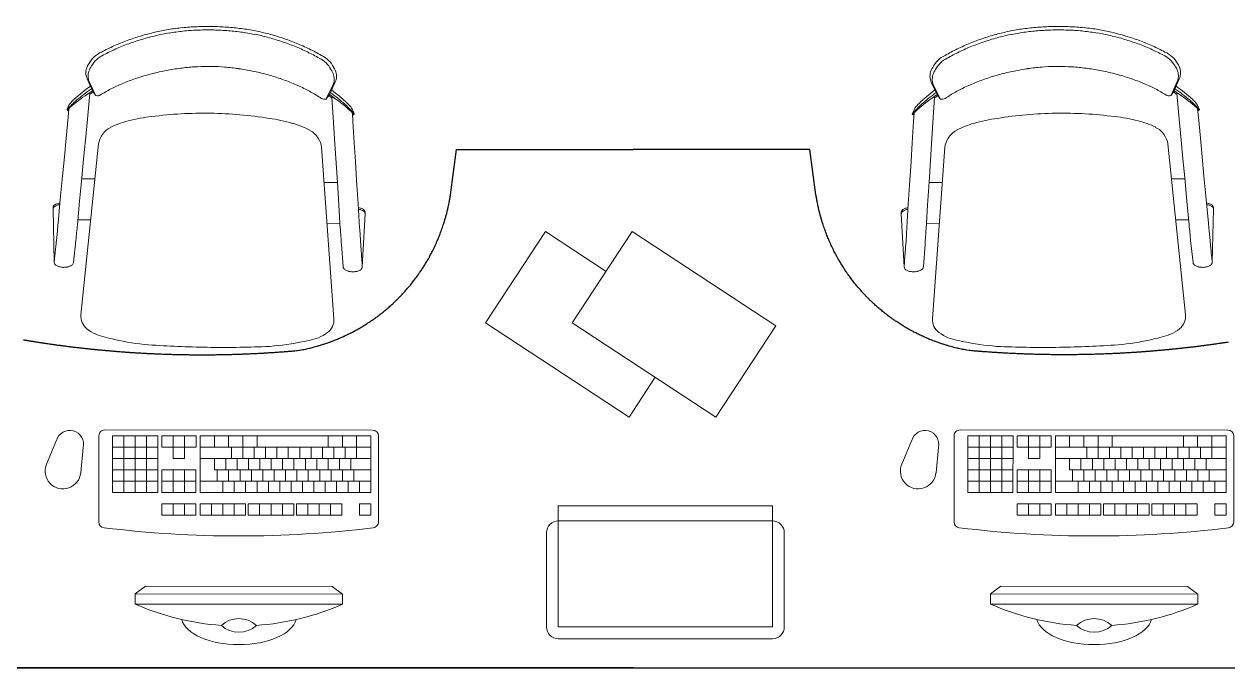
# Model space of a CAD drawing. Header units: millimetres. Extents: x -3817 to 5248, y 289 to 3424.
# Drawn here: x 4803.9 to 5008.5, y 1874.4 to 1983.7 of the extents above; entities that cross this region are included whole.
import ezdxf

# ---------------------------------------------------------------- set-up
doc = ezdxf.new("R2010")
doc.units = ezdxf.units.MM
for name, color, linetype, lineweight in [('1 Amenagament', 8, 'Continuous', 9), ('1 trait moyen', 7, 'Continuous', 25), ('AMENAGEMENT', 8, 'Continuous', 9)]:
    doc.layers.add(name, color=color, linetype=linetype, lineweight=lineweight)

# ---------------------------------------------------------------- blocks, each defined once
blk = doc.blocks.new('OrdinateurEcranPlat')
at = {"layer": '1 Amenagament'}
for p, q in [((-16.95, 29.58), (18.25, 29.58)), ((-23.05, 1), (-23.05, 15.62)), ((-21.75, 12.55), (-21.75, 14.47)), ((-19.82, 14.47), (-21.75, 14.47)), ((-19.82, 12.55), (-19.82, 14.47)), ((-16.85, 14.47), (-9.12, 14.47)), ((-16.85, 12.55), (-16.85, 14.47)), ((-14.92, 12.55), (-14.92, 14.47)), ((-12.98, 14.47), (-12.98, 12.55)), ((-11.05, 14.47), (-11.05, 12.55)), ((-9.12, 12.55), (-9.12, 14.47)), ((-9.12, 12.55), (-9.12, 14.47)), ((-8.67, 14.47), (-0.93, 14.47)), ((-8.67, 12.55), (-8.67, 14.47)), ((-6.73, 12.55), (-6.73, 14.47)), ((-4.8, 14.47), (-4.8, 12.55)), ((-2.87, 14.47), (-2.87, 12.55)), ((-0.93, 12.55), (-0.93, 14.47)), ((-0.93, 12.55), (-0.93, 14.47)), ((-0.48, 14.47), (7.25, 14.47)), ((-0.48, 12.55), (-0.48, 14.47)), ((1.45, 12.55), (1.45, 14.47)), ((3.38, 14.47), (3.38, 12.55)), ((5.32, 14.47), (5.32, 12.55)), ((7.25, 12.55), (7.25, 14.47)), ((7.95, 12.55), (7.95, 14.47)), ((7.95, 14.47), (13.75, 14.47)), ((9.88, 14.47), (9.88, 12.55)), ((11.82, 14.47), (11.82, 12.55)), ((13.75, 12.55), (13.75, 14.47)), ((24.45, 1), (24.45, 15.62)), ((-19.82, 12.55), (-21.75, 12.55)), ((-16.85, 12.55), (-9.12, 12.55)), ((-8.67, 12.55), (-0.93, 12.55)), ((-0.48, 12.55), (7.25, 12.55)), ((7.95, 12.55), (13.75, 12.55)), ((-19.82, 10.62), (-21.75, 10.62)), ((-21.75, 8.7), (-21.75, 10.62)), ((-19.82, 10.62), (-8.22, 10.62)), ((-19.82, 8.7), (-19.82, 10.62)), ((-17.88, 8.7), (-17.88, 10.62)), ((-15.95, 8.7), (-15.95, 10.62)), ((-14.02, 8.7), (-14.02, 10.62)), ((-12.08, 10.62), (-12.08, 8.7)), ((-10.15, 10.62), (-10.15, 8.7)), ((-8.22, 10.62), (-0.48, 10.62)), ((-8.22, 8.7), (-8.22, 10.62)), ((-8.22, 8.7), (-8.22, 10.62)), ((-8.22, 8.7), (-8.22, 10.62)), ((-6.28, 8.7), (-6.28, 10.62)), ((-4.35, 10.62), (-4.35, 8.7)), ((-2.42, 10.62), (-2.42, 8.7)), ((-0.48, 10.62), (7.25, 10.62)), ((-0.48, 8.7), (-0.48, 10.62)), ((-0.48, 8.7), (-0.48, 10.62)), ((-0.48, 8.7), (-0.48, 10.62)), ((1.45, 8.7), (1.45, 10.62)), ((3.38, 10.62), (3.38, 8.7)), ((7.25, 8.7), (7.25, 10.62)), ((7.95, 10.62), (13.75, 10.62)), ((7.95, 6.77), (7.95, 10.62)), ((9.88, 10.62), (9.88, 6.77)), ((11.82, 10.62), (11.82, 6.77)), ((13.75, 6.77), (13.75, 10.62)), ((14.45, 10.62), (22.15, 10.62)), ((14.45, 1), (14.45, 10.62)), ((16.37, 10.62), (16.37, 1)), ((18.3, 10.62), (18.3, 1)), ((20.22, 10.62), (20.22, 1)), ((22.15, 1), (22.15, 10.62)), ((-19.82, 8.7), (-21.75, 8.7)), ((-21.75, 6.77), (-21.75, 8.7)), ((-19.82, 8.7), (-8.22, 8.7)), ((-18.87, 6.77), (-18.87, 8.7)), ((-16.93, 6.77), (-16.93, 8.7)), ((-15, 6.77), (-15, 8.7)), ((-13.07, 6.77), (-13.07, 8.7)), ((-11.13, 8.7), (-11.13, 6.77)), ((-9.2, 8.7), (-9.2, 6.77)), ((-8.22, 8.7), (-0.48, 8.7)), ((-7.27, 6.77), (-7.27, 8.7)), ((-7.27, 6.77), (-7.27, 8.7)), ((-7.27, 6.77), (-7.27, 8.7)), ((-5.33, 6.77), (-5.33, 8.7)), ((-3.4, 8.7), (-3.4, 6.77)), ((-1.47, 8.7), (-1.47, 6.77)), ((-0.48, 8.7), (7.25, 8.7)), ((0.47, 6.77), (0.47, 8.7)), ((0.47, 6.77), (0.47, 8.7)), ((0.47, 6.77), (0.47, 8.7)), ((2.4, 6.77), (2.4, 8.7)), ((4.33, 8.7), (4.33, 6.77)), ((7.25, 8.7), (7.25, 4.85)), ((7.95, 8.7), (13.75, 8.7)), ((14.45, 8.7), (22.15, 8.7)), ((-21.75, 6.77), (4.83, 6.77)), ((-21.75, 2.92), (-21.75, 6.77)), ((-18.37, 4.85), (-18.37, 6.77)), ((-16.43, 4.85), (-16.43, 6.77)), ((-14.5, 4.85), (-14.5, 6.77)), ((-12.57, 4.85), (-12.57, 6.77)), ((-10.63, 6.77), (-10.63, 4.85)), ((-8.7, 6.77), (-8.7, 4.85)), ((-6.77, 4.85), (-6.77, 6.77)), ((-6.77, 4.85), (-6.77, 6.77)), ((-6.77, 4.85), (-6.77, 6.77)), ((-4.83, 4.85), (-4.83, 6.77)), ((-2.9, 6.77), (-2.9, 4.85)), ((-0.97, 6.77), (-0.97, 4.85)), ((0.97, 4.85), (0.97, 6.77)), ((0.97, 4.85), (0.97, 6.77)), ((0.97, 4.85), (0.97, 6.77)), ((2.9, 4.85), (2.9, 6.77)), ((4.83, 6.77), (4.83, 4.85)), ((7.95, 6.77), (13.75, 6.77)), ((14.45, 6.77), (22.15, 6.77)), ((27.12, 2.98), (27.53, 7.27)), ((-21.75, 4.85), (7.25, 4.85)), ((-21.75, 1), (-21.75, 4.85)), ((-19.33, 2.92), (-19.33, 4.85)), ((-17.4, 2.92), (-17.4, 4.85)), ((-15.47, 2.92), (-15.47, 4.85)), ((-13.53, 2.92), (-13.53, 4.85)), ((-11.6, 2.92), (-11.6, 4.85)), ((-9.67, 4.85), (-9.67, 2.92)), ((-7.73, 4.85), (-7.73, 2.92)), ((-5.8, 2.92), (-5.8, 4.85)), ((-5.8, 2.92), (-5.8, 4.85)), ((-5.8, 2.92), (-5.8, 4.85)), ((-3.87, 2.92), (-3.87, 4.85)), ((-1.93, 4.85), (-1.93, 2.92)), ((0, 4.85), (0, 2.92)), ((0.97, 4.85), (2.9, 4.85)), ((1.93, 2.92), (1.93, 4.85)), ((7.25, 4.85), (7.25, 2.92)), ((9.88, 4.85), (11.82, 4.85)), ((9.88, 4.85), (9.88, 1)), ((11.82, 4.85), (11.82, 1)), ((14.45, 4.85), (22.15, 4.85)), ((31.66, 1.77), (33.34, 5.82)), ((7.25, 2.92), (-21.75, 2.92)), ((-19.33, 1), (-19.33, 2.92)), ((-16.92, 1), (-16.92, 2.92)), ((-14.5, 1), (-14.5, 2.92)), ((-2.42, 1), (-2.42, 2.92)), ((0, 1), (0, 2.92)), ((2.42, 1), (2.42, 2.92)), ((4.83, 1), (4.83, 2.92)), ((7.25, 2.92), (7.25, 1)), ((7.95, 1), (7.95, 2.92)), ((7.95, 2.92), (13.75, 2.92)), ((13.75, 1), (13.75, 2.92)), ((14.45, 2.92), (22.15, 2.92)), ((-22.05, 0), (23.45, 0)), ((7.25, 1), (-21.75, 1)), ((-21.75, 1), (7.25, 1)), ((7.95, 1), (13.75, 1)), ((14.45, 1), (22.15, 1))]:
    blk.add_line(p, q, dxfattribs=at)
at = {"layer": '1 Amenagament', "ltscale": 3}
for p, q in [((18.25, 27.85), (18.25, 29.58)), ((18.25, 27.85), (-16.95, 27.85)), ((-16.95, 27.85), (-15.22, 26.55)), ((18.25, 27.85), (16.52, 26.55)), ((16.52, 26.55), (-15.22, 26.55))]:
    blk.add_line(p, q, dxfattribs=at)
blk.add_lwpolyline([(-16.95, 29.58), (-16.95, 27.85)], dxfattribs=at)
for start, end in [(93.9133, 113.7724), (66.2276, 86.0867)]:
    blk.add_arc((0.65, -10.38), 43.66, start, end, dxfattribs=at)
at = {"layer": '1 Amenagament'}
for centre, radius, start, end in [((0.65, 29.93), 4.41, 47.521, 132.479), ((0.65, 36.44), 4.41, 227.521, 312.479), ((-22.05, 15.62), 1, 96.959, 180), ((0.7, -170.77), 188.77, 83.041, 96.959), ((23.45, 15.62), 1, 0, 83.041), ((30.55, 6.99), 3.03, 337.4043, 174.5569), ((29.41, 2.45), 2.35, 166.8954, 343.3067), ((-22.05, 1), 1, 180, 270), ((23.45, 1), 1, 270, 0)]:
    blk.add_arc(centre, radius, start, end, dxfattribs=at)
blk.add_ellipse((0.65, 31.57), major_axis=(9.8, 0), ratio=0.49709, start_param=0.128331, end_param=3.013262, dxfattribs=at)
blk = doc.blocks.new('A$C44F74D01')
at = {"layer": '1 Amenagament'}
for p, q in [((0.0762, 0.2033), (0.0505, 0.4954)), ((0.4568, 0.2033), (0.4825, 0.4954)), ((0, 0.3154), (0.0035, 0.4063)), ((0.0038, 0.4016), (0.0035, 0.4063)), ((0.004, 0.3985), (0.0043, 0.3956)), ((0.0043, 0.3956), (0.0048, 0.3896)), ((0.0398, 0.3686), (0.0363, 0.4062)), ((0.4932, 0.3686), (0.4967, 0.4062)), ((0.5287, 0.3956), (0.5282, 0.3896)), ((0.529, 0.3985), (0.5287, 0.3956)), ((0.5292, 0.4016), (0.5295, 0.4063)), ((0.533, 0.3154), (0.5295, 0.4063)), ((0.008, 0.352), (0.0066, 0.3695)), ((0.525, 0.352), (0.5264, 0.3695)), ((0.0091, 0.3394), (0.0122, 0.299)), ((0.042, 0.342), (0.0451, 0.3015)), ((0.0426, 0.3331), (0.0648, 0.3331)), ((0.4682, 0.3331), (0.4903, 0.3331)), ((0.491, 0.342), (0.4879, 0.3015)), ((0.5239, 0.3394), (0.5208, 0.299)), ((0, 0.3128), (0, 0.3154)), ((0.533, 0.3128), (0.533, 0.3154)), ((0.0122, 0.299), (0.0154, 0.2591)), ((0.0451, 0.3016), (0.0483, 0.2617)), ((0.4879, 0.3016), (0.4847, 0.2617)), ((0.5208, 0.299), (0.5176, 0.2591)), ((0.0154, 0.2591), (0.018, 0.2264)), ((0.0482, 0.2631), (0.0534, 0.1972)), ((0.0482, 0.2631), (0.0709, 0.2631)), ((0.4621, 0.2631), (0.4848, 0.2631)), ((0.4847, 0.2617), (0.4821, 0.229)), ((0.5176, 0.2591), (0.515, 0.2264)), ((0.018, 0.2264), (0.0205, 0.1946)), ((0.4821, 0.229), (0.4796, 0.1972)), ((0.515, 0.2264), (0.5125, 0.1946)), ((0.0205, 0.1946), (0.0234, 0.1585)), ((0.0534, 0.1972), (0.0562, 0.1611)), ((0.4796, 0.1972), (0.4767, 0.1611)), ((0.5125, 0.1946), (0.5096, 0.1585)), ((0.0213, 0.1457), (0.0227, 0.1471)), ((0.0234, 0.1585), (0.0245, 0.1443)), ((0.0562, 0.1611), (0.0597, 0.1175)), ((0.4767, 0.1611), (0.4733, 0.1175)), ((0.5096, 0.1585), (0.5085, 0.1443)), ((0.5117, 0.1457), (0.5103, 0.1471)), ((0.0551, 0.0927), (0.0647, 0.1141)), ((0.058, 0.0957), (0.0693, 0.1203)), ((0.0647, 0.1141), (0.0693, 0.1203)), ((0.475, 0.0957), (0.4637, 0.1203)), ((0.4683, 0.1141), (0.4637, 0.1203)), ((0.4779, 0.0927), (0.4683, 0.1141))]:
    blk.add_line(p, q, dxfattribs=at)
for centre, radius, start, end in [((0.1333, 0.3717), 0.1665, 98.5044, 109.9474), ((0.1994, 0.1139), 0.4322, 94.3654, 102.1175), ((0.2665, -1.2866), 1.8341, 90, 93.1254), ((0.2665, -1.2866), 1.8341, 86.8746, 89.9999), ((0.3336, 0.1139), 0.4322, 77.8825, 85.6345), ((0.3997, 0.3717), 0.1665, 70.0525, 81.4955), ((0.0778, 0.4973), 0.0274, 127.6787, 183.9719), ((0.108, 0.4583), 0.0767, 114.2278, 127.6786), ((0.425, 0.4583), 0.0767, 52.3214, 65.7722), ((0.4552, 0.4973), 0.0274, 356.0279, 52.3212), ((0.0132, 0.4025), 0.0111, 127.9269, 139.8303), ((0.0132, 0.4025), 0.0111, 116.0266, 127.9269), ((0.0179, 0.3935), 0.0212, 109.0052, 116.6985), ((0.0179, 0.3935), 0.0212, 101.3146, 109.0057), ((0.0197, 0.3852), 0.0296, 95.5193, 101.6662), ((0.0197, 0.3852), 0.0297, 89.3737, 95.5194), ((0.0198, 0.3852), 0.0296, 83.4806, 89.6273), ((0.0198, 0.3852), 0.0297, 77.334, 83.4802), ((0.0218, 0.3934), 0.0212, 69.9953, 77.6871), ((0.0218, 0.3934), 0.0212, 62.3057, 69.9956), ((0.0266, 0.4024), 0.0111, 39.1688, 62.9731), ((0.5064, 0.4024), 0.0111, 117.0269, 140.8312), ((0.5112, 0.3934), 0.0212, 110.0044, 117.6943), ((0.5112, 0.3934), 0.0212, 102.3129, 110.0047), ((0.5132, 0.3852), 0.0297, 96.5197, 102.6659), ((0.5132, 0.3852), 0.0296, 90.3727, 96.5194), ((0.5133, 0.3852), 0.0297, 84.4806, 90.6263), ((0.5133, 0.3852), 0.0296, 78.3338, 84.4807), ((0.5151, 0.3935), 0.0212, 70.9943, 78.6854), ((0.5151, 0.3935), 0.0212, 63.3015, 70.9948), ((0.5198, 0.4025), 0.0111, 52.0731, 63.9735), ((0.5198, 0.4025), 0.0111, 40.1697, 52.0731), ((0.0089, 0.4061), 0.00542, 139.6757, 178.1924), ((2.1616, 0.5905), 2.166, 185.0043, 185.0544), ((3.4068, 0.7006), 3.4161, 185.0539, 185.0736), ((0.0307, 0.4061), 0.00553, 1.0863, 35.7075), ((0.5023, 0.4061), 0.00553, 144.2924, 178.9137), ((0.5241, 0.4061), 0.00542, 1.8076, 40.3243), ((-2.8738, 0.7006), 3.4161, 354.9264, 354.9461), ((-1.6286, 0.5905), 2.166, 354.9456, 354.9957), ((-6.8282, -0.2157), 6.8598, 5.03083, 5.06239), ((-6.7351, -0.2076), 6.7663, 4.97551, 5.0311), ((-5.7634, -0.123), 5.791, 4.91553, 4.97543), ((-5.5562, -0.1051), 5.583, 4.8769, 4.9154), ((6.0892, -0.1051), 5.583, 175.0846, 175.1231), ((6.2964, -0.123), 5.791, 175.02454, 175.08441), ((7.2681, -0.2076), 6.7663, 174.96887, 175.02448), ((7.3612, -0.2157), 6.8598, 174.93759, 174.96915), ((-4.1215, 0.0142), 4.1433, 4.5014, 4.6768), ((-4.9412, -0.0529), 4.9987, 4.6768, 4.837), ((-4.1215, 0.0142), 4.1763, 4.5014, 4.6768), ((4.89, -0.0045), 4.4126, 175.1488, 175.4962), ((4.6545, 0.0142), 4.1433, 175.3232, 175.4986), ((0.0045, 0.3156), 0.00447, 181.9586, 224.0582), ((0.0045, 0.3129), 0.00447, 181.9586, 224.0582), ((0.0092, 0.32), 0.0109, 223.4552, 246.4808), ((0.0092, 0.3173), 0.0109, 223.4552, 246.4808), ((0.0144, 0.331), 0.0231, 245.6496, 259.5912), ((0.5186, 0.331), 0.0231, 280.4088, 294.3505), ((0.5238, 0.32), 0.0109, 293.5192, 316.5448), ((0.5238, 0.3173), 0.0109, 293.5192, 316.5448), ((0.5285, 0.3156), 0.00447, 315.9418, 358.0414), ((0.5285, 0.3129), 0.00447, 315.9418, 358.0414), ((0.0144, 0.3284), 0.0231, 245.6496, 259.5912), ((0.0164, 0.3411), 0.0334, 259.2316, 261.5628), ((0.0164, 0.3385), 0.0334, 259.2316, 261.9284), ((0.5166, 0.3385), 0.0334, 278.0715, 280.7682), ((0.5166, 0.3411), 0.0334, 278.4371, 280.7682), ((0.5186, 0.3284), 0.0231, 280.4088, 294.3505), ((0.1126, 0.2083), 0.0368, 187.7484, 213.6289), ((0.1099, 0.2046), 0.0325, 211.0052, 245.7246), ((0.4231, 0.2046), 0.0325, 294.2753, 328.9946), ((0.4204, 0.2083), 0.0368, 326.371, 352.2515), ((0.1701, 0.3201), 0.1631, 243.1508, 254.3485), ((0.3629, 0.3201), 0.1631, 285.6515, 296.8492), ((0.1724, 0.276), 0.1995, 220.7803, 227.2711), ((0.0591, 0.1578), 0.0397, 197.7578, 229.0833), ((0.3194, 0.4952), 0.4574, 229.5608, 229.8335), ((0.1037, 0.2189), 0.1083, 221.5704, 222.9065), ((0.0269, 0.1444), 0.0024, 181.5954, 207.945), ((0.1971, 0.4225), 0.2689, 254.7006, 263.4632), ((0.2665, 0.8382), 0.6902, 261.6693, 270), ((0.2665, 0.8382), 0.6902, 270, 278.3307), ((0.3359, 0.4225), 0.2689, 276.5368, 285.2994), ((0.3606, 0.276), 0.1995, 312.7288, 319.2197), ((0.4739, 0.1578), 0.0397, 310.9166, 342.2421), ((0.5061, 0.1444), 0.0024, 332.055, 358.4046), ((0.2136, 0.4952), 0.4574, 310.1664, 310.4392), ((0.4293, 0.2189), 0.1083, 317.0935, 318.4296), ((0.0638, 0.1845), 0.0568, 226.6281, 229.2783), ((0.1673, 0.2931), 0.2068, 227.1441, 237.347), ((0.2097, 0.3163), 0.2584, 226.9109, 234.7849), ((0.6042, 0.8243), 0.897, 230.7729, 232.8508), ((-0.0712, 0.8243), 0.897, 307.1491, 309.227), ((0.3233, 0.3163), 0.2584, 305.2151, 313.0891), ((0.3657, 0.2931), 0.2068, 302.653, 312.8558), ((0.4692, 0.1845), 0.0568, 310.7216, 313.3719), ((0.2418, 0.3671), 0.3103, 232.4843, 235.0661), ((0.0615, 0.1265), 0.00944, 232.9056, 256.6214), ((0.0594, 0.1176), 0.000285, 239.6534, 343.4985), ((0.3158, 0.4902), 0.4512, 235.4036, 236.273), ((0.0705, 0.1196), 0.0014, 97.2482, 149.5422), ((0.0725, 0.1112), 0.01, 59.3866, 102.5222), ((-0.2203, -0.3851), 0.5863, 58.4185, 59.4569), ((0.2168, 0.3347), 0.2559, 239.4521, 244.1189), ((0.2447, 0.3921), 0.3197, 244.119, 248.2938), ((0.2883, 0.3921), 0.3197, 291.7061, 295.881), ((0.3162, 0.3347), 0.2559, 295.881, 300.5479), ((0.7533, -0.3851), 0.5863, 120.543, 121.5815), ((0.4605, 0.1112), 0.01, 77.4778, 120.6134), ((0.4625, 0.1196), 0.0014, 30.4578, 82.7518), ((0.2172, 0.4902), 0.4512, 303.727, 304.5964), ((0.2912, 0.3671), 0.3103, 304.9339, 307.5156), ((0.4736, 0.1176), 0.000285, 196.5015, 300.3466), ((0.4715, 0.1265), 0.00944, 283.3786, 307.0945), ((0.0781, 0.0819), 0.0256, 167.0433, 216.8319), ((0.0937, 0.0748), 0.0425, 155.0754, 162.4558), ((0.0762, 0.0877), 0.0199, 156.4458, 175.3135), ((0.0864, 0.088), 0.0301, 177.397, 216.2384), ((0.2546, 0.4172), 0.3467, 248.2938, 252.1506), ((0.2648, 0.4488), 0.3799, 252.1506, 255.8348), ((0.2682, 0.4488), 0.3799, 284.1652, 287.8494), ((0.2784, 0.4172), 0.3467, 287.8494, 291.7062), ((0.4466, 0.088), 0.0301, 323.7616, 2.603), ((0.4568, 0.0877), 0.0199, 4.6865, 23.5542), ((0.4549, 0.0819), 0.0256, 323.1681, 12.9567), ((0.4393, 0.0748), 0.0425, 17.5442, 24.9246), ((0.0974, 0.0874), 0.045, 207.6489, 245.5027), ((0.1001, 0.0907), 0.0431, 208.3731, 245.7209), ((0.2765, 0.495), 0.4276, 255.8347, 259.1671), ((0.2708, 0.4652), 0.3972, 259.167, 262.6246), ((0.2686, 0.4486), 0.3805, 262.6246, 266.2301), ((0.2665, 0.4162), 0.348, 266.2301, 269.9999), ((0.2665, 0.4162), 0.348, 270, 273.7699), ((0.2644, 0.4486), 0.3805, 273.7699, 277.3754), ((0.2622, 0.4652), 0.3972, 277.3753, 280.8329), ((0.2565, 0.495), 0.4276, 280.8329, 284.1653), ((0.4329, 0.0907), 0.0431, 294.279, 331.6268), ((0.4356, 0.0874), 0.045, 294.4973, 332.3511), ((0.2445, 0.3455), 0.3419, 241.0072, 244.9482), ((0.2441, 0.3438), 0.3342, 241.0555, 245.0033), ((0.2889, 0.3438), 0.3342, 294.9966, 298.9445), ((0.2885, 0.3455), 0.3419, 295.0518, 298.9927), ((0.2543, 0.3665), 0.365, 244.9482, 248.762), ((0.2541, 0.3652), 0.3578, 245.0033, 248.8187), ((0.2595, 0.3798), 0.3793, 248.7621, 252.4334), ((0.2594, 0.3789), 0.3724, 248.8187, 252.4851), ((0.2698, 0.4118), 0.4069, 252.4852, 255.9926), ((0.2632, 0.4118), 0.4069, 284.0074, 287.5148), ((0.2736, 0.3789), 0.3724, 287.5148, 291.1813), ((0.2735, 0.3798), 0.3793, 287.5666, 291.2379), ((0.2789, 0.3652), 0.3578, 291.1813, 294.9966), ((0.2787, 0.3665), 0.365, 291.2379, 295.0518), ((0.2696, 0.4117), 0.4128, 252.4334, 255.9529), ((0.2538, 0.3488), 0.3479, 255.9527, 259.767), ((0.2537, 0.3472), 0.3404, 255.9924, 259.8075), ((0.2606, 0.3864), 0.3862, 259.767, 263.3876), ((0.2605, 0.3854), 0.3791, 259.8076, 263.4225), ((0.2633, 0.4098), 0.4097, 263.3876, 266.8007), ((0.2633, 0.4092), 0.4032, 263.4225, 266.8224), ((0.2665, 0.4675), 0.4675, 266.8224, 269.9999), ((0.2665, 0.4675), 0.4616, 266.8224, 269.9999), ((0.2665, 0.4675), 0.4616, 270, 273.1776), ((0.2665, 0.4675), 0.4675, 270, 273.1776), ((0.2697, 0.4092), 0.4032, 273.1776, 276.5775), ((0.2697, 0.4098), 0.4097, 273.1992, 276.6124), ((0.2725, 0.3854), 0.3791, 276.5775, 280.1924), ((0.2724, 0.3864), 0.3862, 276.6124, 280.233), ((0.2793, 0.3472), 0.3404, 280.1924, 284.0076), ((0.2792, 0.3488), 0.3479, 280.233, 284.0473), ((0.2634, 0.4117), 0.4128, 284.047, 287.5665)]:
    blk.add_arc(centre, radius, start, end, dxfattribs=at)

msp = doc.modelspace()

# ---------------------------------------------------------------- linework, layer by layer
msp.add_line((4672.432, 1874.372), (5022.428, 1874.372))
at = {"layer": '1 trait moyen'}
for points in [[(4803.805, 1930.085), (4803.946, 1930.061), (4804.084, 1930.038), (4804.208, 1930.017), (4804.331, 1929.997), (4804.494, 1929.97), (4804.648, 1929.945), (4804.756, 1929.927), (4804.875, 1929.908), (4805.004, 1929.887), (4805.119, 1929.868), (4805.244, 1929.848), (4805.385, 1929.826), (4805.531, 1929.803), (4805.696, 1929.777), (4805.864, 1929.75), (4805.992, 1929.73), (4806.117, 1929.711), (4806.253, 1929.69), (4806.37, 1929.672), (4806.539, 1929.646), (4806.673, 1929.625), (4806.824, 1929.602), (4806.94, 1929.585), (4807.053, 1929.568), (4807.178, 1929.549), (4807.301, 1929.531), (4807.435, 1929.511), (4807.574, 1929.491), (4807.684, 1929.474), (4807.821, 1929.454), (4807.951, 1929.436), (4808.167, 1929.404), (4808.302, 1929.385), (4808.453, 1929.364), (4808.588, 1929.344), (4808.722, 1929.326), (4808.868, 1929.305), (4809.036, 1929.282), (4809.137, 1929.268), (4809.292, 1929.246), (4809.435, 1929.227), (4809.633, 1929.2), (4809.775, 1929.181), (4809.919, 1929.161), (4810.043, 1929.145), (4810.191, 1929.125), (4810.341, 1929.105), (4810.447, 1929.092), (4810.566, 1929.076), (4810.688, 1929.06), (4810.795, 1929.046), (4810.89, 1929.034), (4811.053, 1929.013), (4811.192, 1928.996), (4811.416, 1928.967), (4811.561, 1928.949), (4811.679, 1928.935), (4811.823, 1928.917), (4811.97, 1928.899), (4812.139, 1928.878), (4812.31, 1928.858), (4812.429, 1928.843), (4812.575, 1928.826), (4812.69, 1928.812), (4812.887, 1928.789), (4813.065, 1928.768), (4813.21, 1928.752), (4813.326, 1928.738), (4813.455, 1928.723), (4813.595, 1928.708), (4813.734, 1928.692), (4813.897, 1928.674), (4814.036, 1928.658), (4814.165, 1928.644), (4814.288, 1928.63), (4814.477, 1928.61), (4814.597, 1928.597), (4814.721, 1928.583), (4814.882, 1928.566), (4815.011, 1928.553), (4815.206, 1928.532), (4815.342, 1928.518), (4815.5, 1928.502), (4815.647, 1928.487), (4815.792, 1928.472), (4815.921, 1928.459), (4816.021, 1928.449), (4816.122, 1928.439), (4816.255, 1928.426), (4816.373, 1928.414), (4816.467, 1928.405), (4816.629, 1928.39), (4816.808, 1928.372), (4816.981, 1928.356), (4817.143, 1928.341), (4817.27, 1928.329), (4817.387, 1928.318), (4817.522, 1928.306), (4817.628, 1928.296), (4817.741, 1928.286), (4817.864, 1928.275), (4818.014, 1928.261), (4818.154, 1928.249), (4818.271, 1928.239), (4818.462, 1928.222), (4818.59, 1928.211), (4818.707, 1928.201), (4818.869, 1928.187), (4819.046, 1928.173), (4819.159, 1928.163), (4819.332, 1928.149), (4819.433, 1928.141), (4819.545, 1928.132), (4819.66, 1928.123), (4819.779, 1928.113), (4819.901, 1928.104), (4820.002, 1928.096), (4820.092, 1928.089), (4820.171, 1928.083), (4820.277, 1928.075), (4820.457, 1928.061), (4820.63, 1928.048), (4820.698, 1928.043), (4820.794, 1928.036), (4820.941, 1928.025), (4821.03, 1928.019), (4821.181, 1928.008), (4821.293, 1928), (4821.505, 1927.985), (4821.623, 1927.977), (4821.741, 1927.969), (4821.847, 1927.962), (4821.953, 1927.955), (4822.071, 1927.947), (4822.204, 1927.938), (4822.407, 1927.925), (4822.534, 1927.917), (4822.662, 1927.908), (4822.751, 1927.903), (4822.916, 1927.893), (4823.038, 1927.885), (4823.156, 1927.878), (4823.251, 1927.872), (4823.358, 1927.866), (4823.486, 1927.858), (4823.614, 1927.851), (4823.715, 1927.845), (4823.884, 1927.835), (4823.99, 1927.829), (4824.079, 1927.824), (4824.147, 1927.821), (4824.275, 1927.814), (4824.449, 1927.804), (4824.56, 1927.798), (4824.689, 1927.792), (4824.812, 1927.785), (4825.014, 1927.775), (4825.137, 1927.769), (4825.277, 1927.762), (4825.428, 1927.755), (4825.58, 1927.748), (4825.692, 1927.742), (4825.826, 1927.736), (4825.972, 1927.73), (4826.089, 1927.724), (4826.235, 1927.718), (4826.341, 1927.713), (4826.492, 1927.707), (4826.615, 1927.702), (4826.749, 1927.696), (4826.934, 1927.689), (4826.934, 1927.689), (4827.222, 1927.678), (4827.481, 1927.668), (4827.721, 1927.659), (4828.029, 1927.649), (4828.243, 1927.641), (4828.438, 1927.635), (4828.601, 1927.63), (4828.774, 1927.625), (4828.953, 1927.62), (4829.182, 1927.613), (4829.339, 1927.609), (4829.552, 1927.604), (4829.826, 1927.597), (4830.044, 1927.592), (4830.234, 1927.587), (4830.425, 1927.583), (4830.593, 1927.58), (4830.901, 1927.574), (4831.119, 1927.57), (4831.359, 1927.567), (4831.519, 1927.564), (4831.665, 1927.562), (4831.799, 1927.56), (4831.978, 1927.558), (4832.107, 1927.557), (4832.252, 1927.555), (4832.459, 1927.553), (4832.599, 1927.552), (4832.834, 1927.55), (4833.002, 1927.548), (4833.181, 1927.547), (4833.372, 1927.546), (4833.57, 1927.546), (4833.749, 1927.545), (4833.928, 1927.545), (4834.079, 1927.545), (4834.32, 1927.545), (4834.571, 1927.545), (4834.902, 1927.546), (4835.277, 1927.548), (4835.59, 1927.55), (4835.859, 1927.552), (4836.094, 1927.554), (4836.258, 1927.556), (4836.42, 1927.558), (4836.622, 1927.561), (4836.795, 1927.563), (4836.974, 1927.566), (4837.176, 1927.569), (4837.361, 1927.572), (4837.506, 1927.574), (4837.73, 1927.579), (4837.965, 1927.583), (4838.139, 1927.587), (4838.351, 1927.592), (4838.575, 1927.597), (4838.754, 1927.601), (4838.922, 1927.605), (4839.174, 1927.612), (4839.414, 1927.619), (4839.638, 1927.625), (4839.873, 1927.632), (4840.17, 1927.642), (4840.363, 1927.648), (4840.659, 1927.659), (4840.844, 1927.665), (4840.956, 1927.669), (4841.107, 1927.675), (4841.336, 1927.684), (4841.538, 1927.692), (4841.722, 1927.699), (4841.895, 1927.706), (4842.041, 1927.713), (4842.209, 1927.72), (4842.472, 1927.731), (4842.615, 1927.738), (4842.794, 1927.746), (4842.968, 1927.755), (4843.13, 1927.762), (4843.338, 1927.773), (4843.516, 1927.782), (4843.768, 1927.795), (4843.954, 1927.804), (4844.138, 1927.814), (4844.4, 1927.829), (4844.601, 1927.84), (4844.738, 1927.848), (4844.855, 1927.855), (4844.985, 1927.862), (4845.203, 1927.875), (4845.426, 1927.889), (4845.593, 1927.899), (4845.767, 1927.91), (4845.991, 1927.925), (4846.214, 1927.939), (4846.41, 1927.952), (4846.578, 1927.963), (4846.757, 1927.976), (4846.926, 1927.987), (4847.088, 1927.999), (4847.299, 1928.014), (4847.457, 1928.025), (4847.585, 1928.034), (4847.791, 1928.05), (4847.892, 1928.057), (4848.02, 1928.067), (4848.166, 1928.078), (4848.289, 1928.087), (4848.428, 1928.098), (4848.585, 1928.11), (4848.708, 1928.12), (4848.842, 1928.131), (4848.953, 1928.14), (4849.121, 1928.153), (4849.272, 1928.166), (4849.446, 1928.18), (4849.592, 1928.193), (4849.831, 1928.213), (4849.958, 1928.224), (4850.198, 1928.245), (4850.337, 1928.257), (4850.73, 1928.31), (4851.001, 1928.36), (4851.274, 1928.414), (4851.471, 1928.454), (4851.717, 1928.506), (4851.95, 1928.557), (4852.152, 1928.602), (4852.349, 1928.648), (4852.519, 1928.689), (4852.722, 1928.739), (4852.953, 1928.797), (4853.231, 1928.87), (4853.464, 1928.933), (4853.743, 1929.012), (4853.877, 1929.05), (4854.025, 1929.093), (4854.147, 1929.129), (4854.288, 1929.172), (4854.428, 1929.215), (4854.577, 1929.261), (4854.766, 1929.322), (4854.872, 1929.356), (4854.976, 1929.39), (4855.196, 1929.463), (4855.355, 1929.518), (4855.526, 1929.577), (4855.649, 1929.62), (4855.796, 1929.673), (4855.972, 1929.737), (4856.109, 1929.788), (4856.264, 1929.845), (4856.445, 1929.915), (4856.56, 1929.959), (4856.682, 1930.007), (4856.834, 1930.067), (4857.011, 1930.139), (4857.199, 1930.216), (4857.352, 1930.28), (4857.523, 1930.352), (4857.662, 1930.412), (4857.811, 1930.477), (4857.908, 1930.52), (4858.068, 1930.592), (4858.246, 1930.673), (4858.367, 1930.728), (4858.495, 1930.788), (4858.65, 1930.861), (4858.784, 1930.925), (4858.975, 1931.018), (4859.112, 1931.085), (4859.266, 1931.162), (4859.432, 1931.245), (4859.619, 1931.341), (4859.743, 1931.406), (4859.871, 1931.473), (4860.002, 1931.543), (4860.202, 1931.651), (4860.319, 1931.715), (4860.451, 1931.788), (4860.658, 1931.904), (4860.84, 1932.008), (4861.033, 1932.12), (4861.209, 1932.223), (4861.348, 1932.305), (4861.51, 1932.403), (4861.677, 1932.505), (4861.865, 1932.623), (4862.04, 1932.732), (4862.201, 1932.835), (4862.357, 1932.937), (4862.538, 1933.055), (4862.719, 1933.176), (4862.851, 1933.265), (4862.982, 1933.354), (4863.097, 1933.434), (4863.226, 1933.523), (4863.354, 1933.614), (4863.479, 1933.703), (4863.644, 1933.821), (4863.759, 1933.904), (4863.893, 1934.003), (4864.031, 1934.106), (4864.191, 1934.226), (4864.325, 1934.328), (4864.455, 1934.428), (4864.625, 1934.561), (4864.763, 1934.67), (4864.925, 1934.799), (4865.06, 1934.909), (4865.217, 1935.037), (4865.38, 1935.173), (4865.509, 1935.281), (4865.655, 1935.405), (4865.796, 1935.526), (4865.935, 1935.648), (4866.09, 1935.784), (4866.246, 1935.924), (4866.393, 1936.057), (4866.56, 1936.21), (4866.627, 1936.271), (4866.714, 1936.353), (4866.821, 1936.453), (4866.897, 1936.526), (4866.973, 1936.599), (4867.059, 1936.681), (4867.163, 1936.782), (4867.27, 1936.886), (4867.347, 1936.962), (4867.447, 1937.062), (4867.529, 1937.144), (4867.602, 1937.217), (4867.664, 1937.28), (4867.739, 1937.358), (4867.827, 1937.447), (4867.934, 1937.559), (4868.101, 1937.734), (4868.231, 1937.873), (4868.36, 1938.012), (4868.463, 1938.125), (4868.565, 1938.237), (4868.672, 1938.356), (4868.785, 1938.483), (4868.898, 1938.611), (4869.038, 1938.772), (4869.158, 1938.911), (4869.267, 1939.041), (4869.402, 1939.201), (4869.555, 1939.387), (4869.688, 1939.549), (4869.82, 1939.714), (4869.983, 1939.92), (4870.101, 1940.071), (4870.216, 1940.22), (4870.323, 1940.361), (4870.449, 1940.529), (4870.578, 1940.703), (4870.704, 1940.875), (4870.812, 1941.025), (4870.912, 1941.166), (4871.012, 1941.306), (4871.138, 1941.488), (4871.244, 1941.643), (4871.339, 1941.784), (4871.432, 1941.923), (4871.535, 1942.078), (4871.626, 1942.217), (4871.709, 1942.346), (4871.789, 1942.47), (4871.898, 1942.642), (4872.01, 1942.822), (4872.139, 1943.034), (4872.243, 1943.206), (4872.348, 1943.383), (4872.437, 1943.535), (4872.526, 1943.687), (4872.617, 1943.847), (4872.732, 1944.052), (4872.812, 1944.195), (4872.889, 1944.338), (4872.979, 1944.503), (4873.056, 1944.647), (4873.139, 1944.806), (4873.23, 1944.982), (4873.321, 1945.159), (4873.412, 1945.34), (4873.488, 1945.493), (4873.579, 1945.68), (4873.693, 1945.917), (4873.784, 1946.112), (4873.885, 1946.331), (4873.978, 1946.537), (4874.077, 1946.76), (4874.14, 1946.906), (4874.215, 1947.08), (4874.281, 1947.237), (4874.359, 1947.423), (4874.435, 1947.61), (4874.512, 1947.803), (4874.608, 1948.048), (4874.698, 1948.283), (4874.788, 1948.526), (4874.847, 1948.687), (4874.924, 1948.902), (4875.015, 1949.162), (4875.087, 1949.372), (4875.156, 1949.579), (4875.231, 1949.813), (4875.26, 1949.903), (4875.292, 1950.005), (4875.327, 1950.117), (4875.365, 1950.242), (4875.4, 1950.355), (4875.438, 1950.484), (4875.488, 1950.655), (4875.523, 1950.774), (4875.568, 1950.934), (4875.614, 1951.099), (4875.652, 1951.24), (4875.691, 1951.386), (4875.734, 1951.552), (4875.776, 1951.717), (4875.805, 1951.831), (4875.84, 1951.975), (4875.873, 1952.107), (4875.905, 1952.245), (4875.939, 1952.391), (4875.974, 1952.544), (4876.009, 1952.704), (4876.042, 1952.855), (4876.088, 1953.076), (4876.125, 1953.255), (4876.144, 1953.353), (4876.167, 1953.471), (4876.193, 1953.606), (4876.223, 1953.766), (4876.255, 1953.947), (4876.286, 1954.124), (4876.308, 1954.249), (4876.334, 1954.409), (4876.362, 1954.583), (4876.381, 1954.71), (4877.396, 1962.372), (4907.428, 1962.372)], [(5008.486, 1929.672), (5008.318, 1929.646), (5008.183, 1929.625), (5008.033, 1929.602), (5007.917, 1929.585), (5007.804, 1929.568), (5007.678, 1929.549), (5007.556, 1929.531), (5007.422, 1929.511), (5007.283, 1929.491), (5007.173, 1929.474), (5007.036, 1929.454), (5006.906, 1929.436), (5006.69, 1929.404), (5006.555, 1929.385), (5006.404, 1929.364), (5006.269, 1929.344), (5006.135, 1929.326), (5005.989, 1929.305), (5005.82, 1929.282), (5005.719, 1929.268), (5005.565, 1929.246), (5005.421, 1929.227), (5005.224, 1929.2), (5005.082, 1929.181), (5004.937, 1929.161), (5004.813, 1929.145), (5004.666, 1929.125), (5004.515, 1929.105), (5004.409, 1929.092), (5004.291, 1929.076), (5004.169, 1929.06), (5004.062, 1929.046), (5003.967, 1929.034), (5003.804, 1929.013), (5003.665, 1928.996), (5003.441, 1928.967), (5003.296, 1928.949), (5003.178, 1928.935), (5003.034, 1928.917), (5002.887, 1928.899), (5002.718, 1928.878), (5002.547, 1928.858), (5002.427, 1928.843), (5002.282, 1928.826), (5002.167, 1928.812), (5001.97, 1928.789), (5001.791, 1928.768), (5001.647, 1928.752), (5001.531, 1928.738), (5001.402, 1928.723), (5001.262, 1928.708), (5001.123, 1928.692), (5000.96, 1928.674), (5000.821, 1928.658), (5000.691, 1928.644), (5000.569, 1928.63), (5000.379, 1928.61), (5000.26, 1928.597), (5000.135, 1928.583), (4999.974, 1928.566), (4999.845, 1928.553), (4999.65, 1928.532), (4999.514, 1928.518), (4999.356, 1928.502), (4999.21, 1928.487), (4999.064, 1928.472), (4998.936, 1928.459), (4998.836, 1928.449), (4998.735, 1928.439), (4998.602, 1928.426), (4998.484, 1928.414), (4998.389, 1928.405), (4998.228, 1928.39), (4998.049, 1928.372), (4997.876, 1928.356), (4997.714, 1928.341), (4997.587, 1928.329), (4997.47, 1928.318), (4997.334, 1928.306), (4997.228, 1928.296), (4997.115, 1928.286), (4996.993, 1928.275), (4996.843, 1928.261), (4996.703, 1928.249), (4996.585, 1928.239), (4996.395, 1928.222), (4996.267, 1928.211), (4996.15, 1928.201), (4995.988, 1928.187), (4995.811, 1928.173), (4995.698, 1928.163), (4995.524, 1928.149), (4995.424, 1928.141), (4995.312, 1928.132), (4995.197, 1928.123), (4995.078, 1928.113), (4994.956, 1928.104), (4994.854, 1928.096), (4994.764, 1928.089), (4994.686, 1928.083), (4994.58, 1928.075), (4994.399, 1928.061), (4994.226, 1928.048), (4994.159, 1928.043), (4994.063, 1928.036), (4993.916, 1928.025), (4993.827, 1928.019), (4993.676, 1928.008), (4993.564, 1928), (4993.352, 1927.985), (4993.234, 1927.977), (4993.116, 1927.969), (4993.01, 1927.962), (4992.904, 1927.955), (4992.786, 1927.947), (4992.652, 1927.938), (4992.45, 1927.925), (4992.322, 1927.917), (4992.195, 1927.908), (4992.105, 1927.903), (4991.941, 1927.893), (4991.818, 1927.885), (4991.701, 1927.878), (4991.606, 1927.872), (4991.499, 1927.866), (4991.371, 1927.858), (4991.243, 1927.851), (4991.141, 1927.845), (4990.973, 1927.835), (4990.867, 1927.829), (4990.777, 1927.824), (4990.709, 1927.821), (4990.582, 1927.814), (4990.408, 1927.804), (4990.296, 1927.798), (4990.168, 1927.792), (4990.045, 1927.785), (4989.843, 1927.775), (4989.719, 1927.769), (4989.58, 1927.762), (4989.428, 1927.755), (4989.277, 1927.748), (4989.165, 1927.742), (4989.03, 1927.736), (4988.885, 1927.73), (4988.767, 1927.724), (4988.622, 1927.718), (4988.516, 1927.713), (4988.365, 1927.707), (4988.242, 1927.702), (4988.107, 1927.696), (4987.923, 1927.689), (4987.923, 1927.689), (4987.634, 1927.678), (4987.376, 1927.668), (4987.136, 1927.659), (4986.827, 1927.649), (4986.614, 1927.641), (4986.419, 1927.635), (4986.256, 1927.63), (4986.083, 1927.625), (4985.904, 1927.62), (4985.675, 1927.613), (4985.518, 1927.609), (4985.305, 1927.604), (4985.031, 1927.597), (4984.813, 1927.592), (4984.622, 1927.587), (4984.432, 1927.583), (4984.264, 1927.58), (4983.956, 1927.574), (4983.738, 1927.57), (4983.497, 1927.567), (4983.338, 1927.564), (4983.192, 1927.562), (4983.058, 1927.56), (4982.879, 1927.558), (4982.75, 1927.557), (4982.604, 1927.555), (4982.397, 1927.553), (4982.257, 1927.552), (4982.022, 1927.55), (4981.855, 1927.548), (4981.675, 1927.547), (4981.485, 1927.546), (4981.287, 1927.546), (4981.108, 1927.545), (4980.929, 1927.545), (4980.778, 1927.545), (4980.537, 1927.545), (4980.285, 1927.545), (4979.955, 1927.546), (4979.58, 1927.548), (4979.267, 1927.55), (4978.998, 1927.552), (4978.763, 1927.554), (4978.599, 1927.556), (4978.436, 1927.558), (4978.235, 1927.561), (4978.061, 1927.563), (4977.882, 1927.566), (4977.681, 1927.569), (4977.496, 1927.572), (4977.351, 1927.574), (4977.126, 1927.579), (4976.891, 1927.583), (4976.718, 1927.587), (4976.505, 1927.592), (4976.282, 1927.597), (4976.102, 1927.601), (4975.935, 1927.605), (4975.683, 1927.612), (4975.443, 1927.619), (4975.219, 1927.625), (4974.984, 1927.632), (4974.687, 1927.642), (4974.494, 1927.648), (4974.197, 1927.659), (4974.013, 1927.665), (4973.901, 1927.669), (4973.75, 1927.675), (4973.521, 1927.684), (4973.319, 1927.692), (4973.134, 1927.699), (4972.961, 1927.706), (4972.815, 1927.713), (4972.648, 1927.72), (4972.384, 1927.731), (4972.242, 1927.738), (4972.062, 1927.746), (4971.889, 1927.755), (4971.726, 1927.762), (4971.519, 1927.773), (4971.341, 1927.782), (4971.089, 1927.795), (4970.903, 1927.804), (4970.719, 1927.814), (4970.456, 1927.829), (4970.256, 1927.84), (4970.119, 1927.848), (4970.001, 1927.855), (4969.871, 1927.862), (4969.654, 1927.875), (4969.431, 1927.889), (4969.263, 1927.899), (4969.09, 1927.91), (4968.866, 1927.925), (4968.643, 1927.939), (4968.447, 1927.952), (4968.279, 1927.963), (4968.1, 1927.976), (4967.931, 1927.987), (4967.769, 1927.999), (4967.557, 1928.014), (4967.4, 1928.025), (4967.272, 1928.034), (4967.066, 1928.05), (4966.965, 1928.057), (4966.837, 1928.067), (4966.691, 1928.078), (4966.568, 1928.087), (4966.428, 1928.098), (4966.272, 1928.11), (4966.149, 1928.12), (4966.015, 1928.131), (4965.903, 1928.14), (4965.736, 1928.153), (4965.584, 1928.166), (4965.411, 1928.18), (4965.265, 1928.193), (4965.026, 1928.213), (4964.899, 1928.224), (4964.659, 1928.245), (4964.519, 1928.257), (4964.127, 1928.31), (4963.856, 1928.36), (4963.582, 1928.414), (4963.386, 1928.454), (4963.139, 1928.506), (4962.906, 1928.557), (4962.705, 1928.602), (4962.508, 1928.648), (4962.338, 1928.689), (4962.135, 1928.739), (4961.903, 1928.797), (4961.626, 1928.87), (4961.392, 1928.933), (4961.113, 1929.012), (4960.98, 1929.05), (4960.832, 1929.093), (4960.71, 1929.129), (4960.569, 1929.172), (4960.429, 1929.215), (4960.28, 1929.261), (4960.091, 1929.322), (4959.985, 1929.356), (4959.881, 1929.39), (4959.661, 1929.463), (4959.502, 1929.518), (4959.331, 1929.577), (4959.208, 1929.62), (4959.061, 1929.673), (4958.885, 1929.737), (4958.747, 1929.788), (4958.593, 1929.845), (4958.411, 1929.915), (4958.297, 1929.959), (4958.175, 1930.007), (4958.022, 1930.067), (4957.846, 1930.139), (4957.658, 1930.216), (4957.505, 1930.28), (4957.334, 1930.352), (4957.195, 1930.412), (4957.046, 1930.477), (4956.949, 1930.52), (4956.789, 1930.592), (4956.61, 1930.673), (4956.49, 1930.728), (4956.362, 1930.788), (4956.206, 1930.861), (4956.073, 1930.925), (4955.882, 1931.018), (4955.745, 1931.085), (4955.59, 1931.162), (4955.425, 1931.245), (4955.238, 1931.341), (4955.114, 1931.406), (4954.986, 1931.473), (4954.855, 1931.543), (4954.655, 1931.651), (4954.537, 1931.715), (4954.406, 1931.788), (4954.199, 1931.904), (4954.016, 1932.008), (4953.823, 1932.12), (4953.648, 1932.223), (4953.509, 1932.305), (4953.347, 1932.403), (4953.18, 1932.505), (4952.991, 1932.623), (4952.817, 1932.732), (4952.656, 1932.835), (4952.499, 1932.937), (4952.319, 1933.055), (4952.138, 1933.176), (4952.005, 1933.265), (4951.875, 1933.354), (4951.76, 1933.434), (4951.631, 1933.523), (4951.503, 1933.614), (4951.377, 1933.703), (4951.213, 1933.821), (4951.098, 1933.904), (4950.964, 1934.003), (4950.825, 1934.106), (4950.666, 1934.226), (4950.532, 1934.328), (4950.402, 1934.428), (4950.232, 1934.561), (4950.094, 1934.67), (4949.932, 1934.799), (4949.797, 1934.909), (4949.64, 1935.037), (4949.477, 1935.173), (4949.348, 1935.281), (4949.202, 1935.405), (4949.061, 1935.526), (4948.922, 1935.648), (4948.767, 1935.784), (4948.611, 1935.924), (4948.463, 1936.057), (4948.297, 1936.21), (4948.23, 1936.271), (4948.143, 1936.353), (4948.036, 1936.453), (4947.96, 1936.526), (4947.883, 1936.599), (4947.797, 1936.681), (4947.694, 1936.782), (4947.587, 1936.886), (4947.51, 1936.962), (4947.41, 1937.062), (4947.327, 1937.144), (4947.255, 1937.217), (4947.193, 1937.28), (4947.117, 1937.358), (4947.03, 1937.447), (4946.923, 1937.559), (4946.756, 1937.734), (4946.626, 1937.873), (4946.496, 1938.012), (4946.394, 1938.125), (4946.292, 1938.237), (4946.184, 1938.356), (4946.072, 1938.483), (4945.959, 1938.611), (4945.819, 1938.772), (4945.699, 1938.911), (4945.589, 1939.041), (4945.455, 1939.201), (4945.301, 1939.387), (4945.169, 1939.549), (4945.037, 1939.714), (4944.874, 1939.92), (4944.756, 1940.071), (4944.641, 1940.22), (4944.534, 1940.361), (4944.407, 1940.529), (4944.278, 1940.703), (4944.153, 1940.875), (4944.045, 1941.025), (4943.944, 1941.166), (4943.845, 1941.306), (4943.719, 1941.488), (4943.613, 1941.643), (4943.517, 1941.784), (4943.424, 1941.923), (4943.322, 1942.078), (4943.231, 1942.217), (4943.148, 1942.346), (4943.068, 1942.47), (4942.959, 1942.642), (4942.847, 1942.822), (4942.717, 1943.034), (4942.614, 1943.206), (4942.509, 1943.383), (4942.42, 1943.535), (4942.331, 1943.687), (4942.24, 1943.847), (4942.125, 1944.052), (4942.045, 1944.195), (4941.967, 1944.338), (4941.878, 1944.503), (4941.801, 1944.647), (4941.718, 1944.806), (4941.626, 1944.982), (4941.536, 1945.159), (4941.445, 1945.34), (4941.369, 1945.493), (4941.278, 1945.68), (4941.164, 1945.917), (4941.073, 1946.112), (4940.972, 1946.331), (4940.879, 1946.537), (4940.78, 1946.76), (4940.716, 1946.906), (4940.642, 1947.08), (4940.576, 1947.237), (4940.498, 1947.423), (4940.422, 1947.61), (4940.345, 1947.803), (4940.249, 1948.048), (4940.159, 1948.283), (4940.068, 1948.526), (4940.01, 1948.687), (4939.933, 1948.902), (4939.842, 1949.162), (4939.77, 1949.372), (4939.701, 1949.579), (4939.625, 1949.813), (4939.597, 1949.903), (4939.564, 1950.005), (4939.53, 1950.117), (4939.491, 1950.242), (4939.457, 1950.355), (4939.419, 1950.484), (4939.368, 1950.655), (4939.334, 1950.774), (4939.289, 1950.934), (4939.243, 1951.099), (4939.205, 1951.24), (4939.166, 1951.386), (4939.123, 1951.552), (4939.08, 1951.717), (4939.052, 1951.831), (4939.016, 1951.975), (4938.984, 1952.107), (4938.952, 1952.245), (4938.918, 1952.391), (4938.883, 1952.544), (4938.848, 1952.704), (4938.815, 1952.855), (4938.768, 1953.076), (4938.732, 1953.255), (4938.713, 1953.353), (4938.689, 1953.471), (4938.664, 1953.606), (4938.634, 1953.766), (4938.601, 1953.947), (4938.57, 1954.124), (4938.549, 1954.249), (4938.523, 1954.409), (4938.495, 1954.583), (4938.476, 1954.71), (4937.46, 1962.372), (4907.428, 1962.372)], [(4907.428, 1874.372), (4792.428, 1874.372)], [(4907.428, 1874.372), (5022.428, 1874.372)]]:
    msp.add_lwpolyline(points, dxfattribs=at)
at = {"layer": 'AMENAGEMENT'}
msp.add_lwpolyline([(4902.819, 1941.707), (4892.522, 1948.466), (4882.34, 1932.954), (4906.714, 1916.954), (4911.151, 1923.713)], dxfattribs=at)
for points in [[(4897.074, 1932.954), (4921.448, 1916.954), (4931.631, 1932.466), (4907.256, 1948.466)], [(4894.699, 1881.327), (4931.087, 1881.327), (4931.087, 1901.888), (4894.699, 1901.888)]]:
    msp.add_lwpolyline(points, close=True, dxfattribs=at)
msp.add_lwpolyline([(4894.699, 1879.327), (4931.087, 1879.327, 0.4142136), (4933.087, 1881.327), (4933.087, 1897.326, 0.4142136), (4931.087, 1899.326), (4894.699, 1899.326, 0.4142136), (4892.699, 1897.326), (4892.699, 1881.327, 0.4142136)], format="xyb", close=True, dxfattribs=at)

# ---------------------------------------------------------------- block references
at = {"layer": '1 Amenagament', "yscale": 99.51007959031527, "zscale": 99.51007959031527}
for p, xscale, rotation in [((4862.361, 1982.876), 99.51007959031527, 179.1219956603559), ((4952.495, 1982.876), -99.51007959031527, 180.8780043396441)]:
    msp.add_blockref('A$C44F74D01', p, dxfattribs=dict(at, xscale=xscale, rotation=rotation))
at = {"layer": '1 Amenagament', "rotation": 179.9724169829569}
for p in [(4841.091, 1914.771), (4986.405, 1914.771)]:
    msp.add_blockref('OrdinateurEcranPlat', p, dxfattribs=at)

doc.saveas('drawing.dxf')
